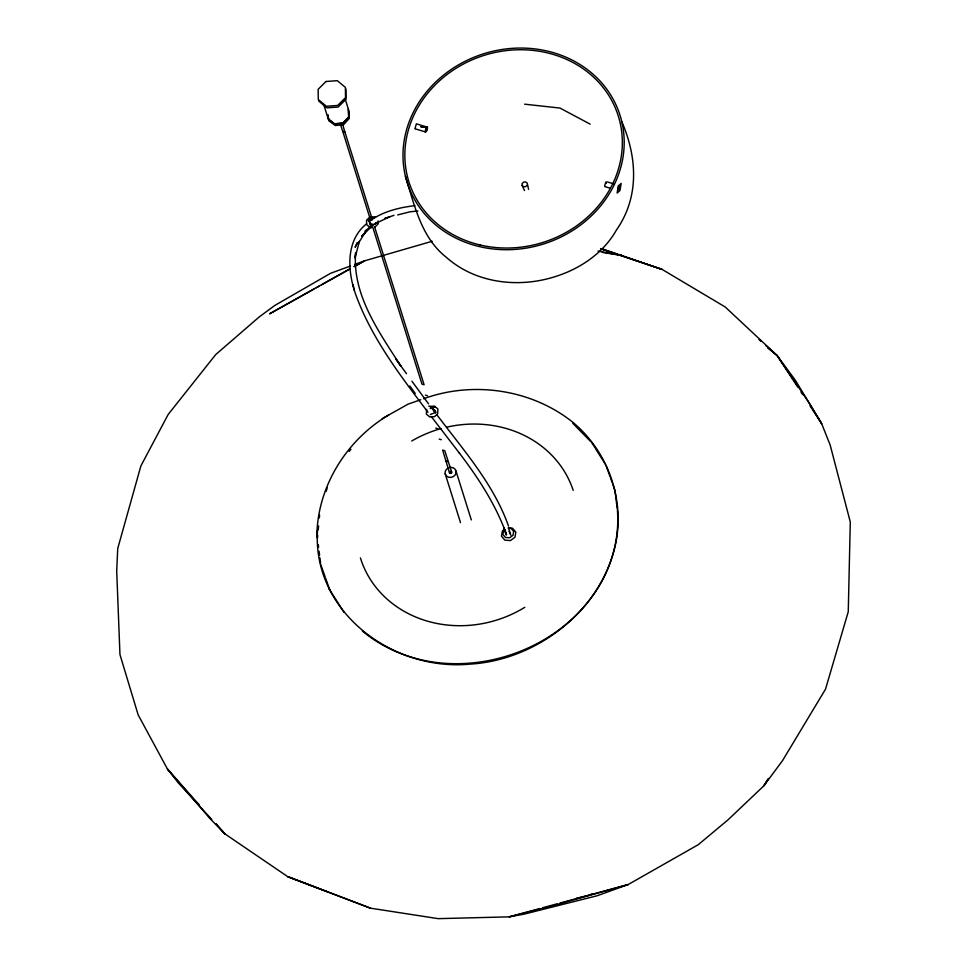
<?xml version="1.0" encoding="UTF-8"?>
<svg xmlns="http://www.w3.org/2000/svg" width="967" height="967" viewBox="0 0 967 967"><rect width="100%" height="100%" fill="white"/><g stroke="black" fill="none" stroke-linecap="round" stroke-linejoin="round"><path stroke-width="1.45" d="M414.916 128.756L416.39 123.824L427.233 127.1L425.746 132.032L415.472 128.901M425.178 131.887L425.831 128.297L427.233 127.1L420.693 126.725L426.665 126.955M604.629 185.99L605.826 182.038L606.249 183.392M619.799 188.118L619.944 186.389L618.36 190.088L619.799 188.118L618.082 187.598M617.393 510.225C623.739 591.768 547.866 659.772 469.781 664.136C392.989 671.449 312.196 611.978 317.49 530.532M316.862 537.265C316.862 487.404 346.21 440.142 388.698 415M317.466 538.027L317.708 535.343M318.216 529.964L318.59 525.939M319.34 517.877L319.593 515.181M503.553 530.641L502.925 534.485L505.427 537.447L509.609 537.773L513.018 535.295L513.658 531.451L511.156 528.502L508.364 528.272M326.121 491.466L327.342 487.537M767.75 779.462L763.857 785.833L727.933 819.907L698.271 844.687L628.175 884.551L597.038 895.78L524.09 914.129L509.198 916.849L438.184 918.65L370.458 908.17L287.731 876.658L224.985 833.941L209.839 818.408L167.436 769.007L138.148 714.855L119.956 654.562L116.705 570.965L117.732 548.519L140.868 465.961L168.161 414.48L215.665 354.623L259.229 316.934L274.616 305.56L330.605 273.286L350.441 266.01M768.487 778.411L763.857 785.833L782.533 760.618L825.516 689.181L848.252 611.736L850.295 521.999L830.133 444.917L821.648 423.643L808.871 402.477L777.081 355.493L725.202 306.974L662.129 269.418L600.543 248.592M365.49 231.971L358.612 242.91L359.398 241.375L354.986 258.032L355.687 252.532C352.048 294.959 379.161 332.044 400.773 366.046L395.696 358.745L406.503 373.721M426.604 409.392L426.374 414.13L429.807 416.97L434.606 416.632L437.664 413.683L437.894 408.944L434.461 406.104L429.662 406.442M435.476 413.018L434.836 410.322L434.872 412.377L434.836 410.322L433.228 408.981L434.92 412.002M349.087 451.48L350.924 449.28M364.559 233.035L361.743 236.238L371.413 226.677M527.269 185.132L525.794 186.595L523.679 186.74L522.156 185.483L522.132 183.561L523.606 182.098L525.722 181.953L527.245 183.198L528.598 189.363M449.534 472.875L442.62 450.066L444.76 450.719L451.649 471.932L451.045 473.334L449.534 472.875L450.138 471.473M369.902 216.934L366.566 220.258L366.626 224.622L370.059 227.463L371.787 227.728L369.708 223.957M374.858 227.124L378.206 223.8L378.157 220.899M369.757 227.172L365.006 231.379L367.037 229.638M366.638 223.752C344.808 241.085 347.624 272.767 356.315 296.192C372.331 339.163 400.58 376.018 427.982 412.268M389.097 217.019L374.604 223.981L376.622 222.47M504.629 529.408L502.357 531.064L501.498 536.189L504.847 540.13L510.419 540.577L514.976 537.265L515.822 532.14L512.486 528.2L508.304 527.873M372.924 225.371L376.852 222.531L374.604 223.981M369.225 221.334C382.461 211.64 398.863 207.518 414.94 205.669M382.231 418.626L408.11 404.121L420.79 399.722M313.84 289.145L269.563 313.84L350.211 268.633M316.439 287.695L319.037 286.244M321.648 284.794L350.296 268.814M354.2 266.638L364.619 260.824L432.128 241.291M354.14 266.505L364.619 260.824L354.696 264.462M370.591 225.009L372.924 224.054M430.339 414.517L436.19 412.123M588.105 895.563L591.997 893.967M367.871 220.017L375.498 217.104L371.11 216.85M430.17 408.545L435.247 406.611L433.482 407.155M393.992 215.315L384.818 218.457L389.737 216.946M423.606 398.742C472.996 380.732 531.536 389.242 572.802 422.253C607.651 451.154 624.718 498.537 615.81 542.971C593.605 651.661 447.322 701.401 362.383 631.052M373.733 217.66L375.498 217.104M539.671 908.581L509.198 916.849L545.751 907.638L628.175 884.551L559.978 903.057M542.572 907.783L557.077 903.855M397.703 214.916L409.79 211.846L417.901 210.963M369.031 220.549L371.292 224.586L369.672 223.244L369.031 220.549L371.255 220.017M576.586 898.246L586.667 895.889M524.646 104.182L560.002 108.074L590.16 124.139M602.381 252.423L621.708 255.445L597.969 251.082M435.742 428.103L437.858 428.695M428.852 406.116L430.98 406.732M439.187 439.078L441.315 439.707M425.407 395.116L427.535 395.757M606.998 181.832L613.416 183.778M618.155 189.701L619.001 189.955M604.943 186.619L610.08 188.19M340.565 124.888L342.717 131.27L344.856 131.911L372.416 219.86M446.077 461.066L448.217 461.718M600.749 248.857L662.129 269.418L601.643 248.7M370.458 908.17L287.731 876.658L327.656 891.888M767.774 348.047L777.081 355.493L795.2 380.019L821.648 423.643L810.092 405.971M318.784 101.148L326.87 107.845L338.16 107.047L346.041 99.226L345.884 88.976M323.897 105.101L328.176 118.772L334.244 123.788L342.705 123.196L348.616 117.333L348.507 109.634L345.074 98.694M451.649 471.932L451.021 471.4L451.662 472.73L450.163 473.407L449.522 472.077M759.047 339.586L761.307 341.569M765.816 345.545L777.081 355.493L797.715 387.042M572.79 423.292L590.837 441.714M211.773 819.472L178.206 782.726L167.436 769.007L199.19 804.834M215.834 823.92L224.985 833.941L216.064 823.872M437.265 415.278C463.616 450.271 493.69 484.201 508.533 526.096M431.294 416.559L459.543 453.305M428.526 403.831L411.906 381.203M430.931 406.974L434.546 411.712M459.144 452.774C478.327 477.916 495.841 504.714 506.527 534.618L503.928 527.777M409.851 386.002L415.254 393.484M801.014 392.094L802.67 394.609M433.228 408.981L435.162 412.002M591.792 442.693L594.632 447.213M595.346 448.35L602.465 459.676M603.178 460.812L605.318 464.208M329.082 588.903L343.889 612.184M522.156 185.483L524.501 190.559M509.089 531.197L510.129 533.941M606.019 465.345L610.044 476.61M610.479 477.867L612.268 482.871M612.715 484.116L614.952 490.378L617.236 508.908M320.73 564.498L325.19 577.009M325.637 578.266L329.65 589.532M621.781 121.624A111.616 99.71 -17.4 0 1 479.39 246.585A111.616 99.71 -17.4 0 1 439.598 78.436A111.616 99.71 -17.4 0 1 621.781 121.624C637.265 157.367 639.525 197.183 616.33 230.158C603.263 253.414 579.571 269.14 554.454 276.852C517.986 288.275 475.559 283.222 446.391 257.379C421.141 237.531 414.456 205.137 405.403 176.139M508.545 527.97L510.794 535.162M503.855 527.849L506.104 535.041M456.001 471.05A5.584 4.98 -17.4 0 1 448.869 477.287A5.584 4.98 -17.4 0 1 446.899 468.874A5.584 4.98 -17.4 0 1 456.001 471.05L471.316 519.92M374.567 226.725L424.102 384.769L421.963 384.129L372.428 226.073M342.717 131.27L370.276 219.207M445.183 473.757L460.497 522.615M342.548 124.042L344.856 131.911M353.426 286.498L352.979 284.673L354.381 290.414M318.276 544.639L318.602 547.286M319.098 551.263L319.581 555.227M319.92 557.874L320.573 563.169M348.749 110.746L349.317 118.385L343.756 124.525L335.307 125.541L328.937 120.851L328.744 118.3M348.241 109.15L348.821 116.789L343.261 122.93L334.812 123.945L328.429 119.255L328.139 115.436M328.115 114.916L328.176 118.772M524.815 607.288A111.616 99.71 -17.4 0 1 360.425 557.935M411.749 440.976A111.616 99.71 -17.4 0 1 441.242 428.538M446.887 427.124A111.616 99.71 -17.4 0 1 573.189 490.39M426.423 128.696L425.903 131.56L427.027 130.605L427.547 127.729L426.423 128.696M618.397 185.845L617.103 193.037L619.895 190.632L621.201 183.44L618.397 185.845M356.896 243.66L355.131 247.347L357.464 242.62L356.896 243.66M326.024 81.482L318.143 89.29L318.288 99.553L326.375 106.249L337.664 105.451L345.533 97.631L345.388 87.381L337.302 80.684L326.024 81.482M479.958 244.953A109.754 98.054 -17.4 0 0 619.968 122.084A109.754 98.054 -17.4 0 0 440.831 79.608A109.754 98.054 -17.4 0 0 479.958 244.953"/></g></svg>
